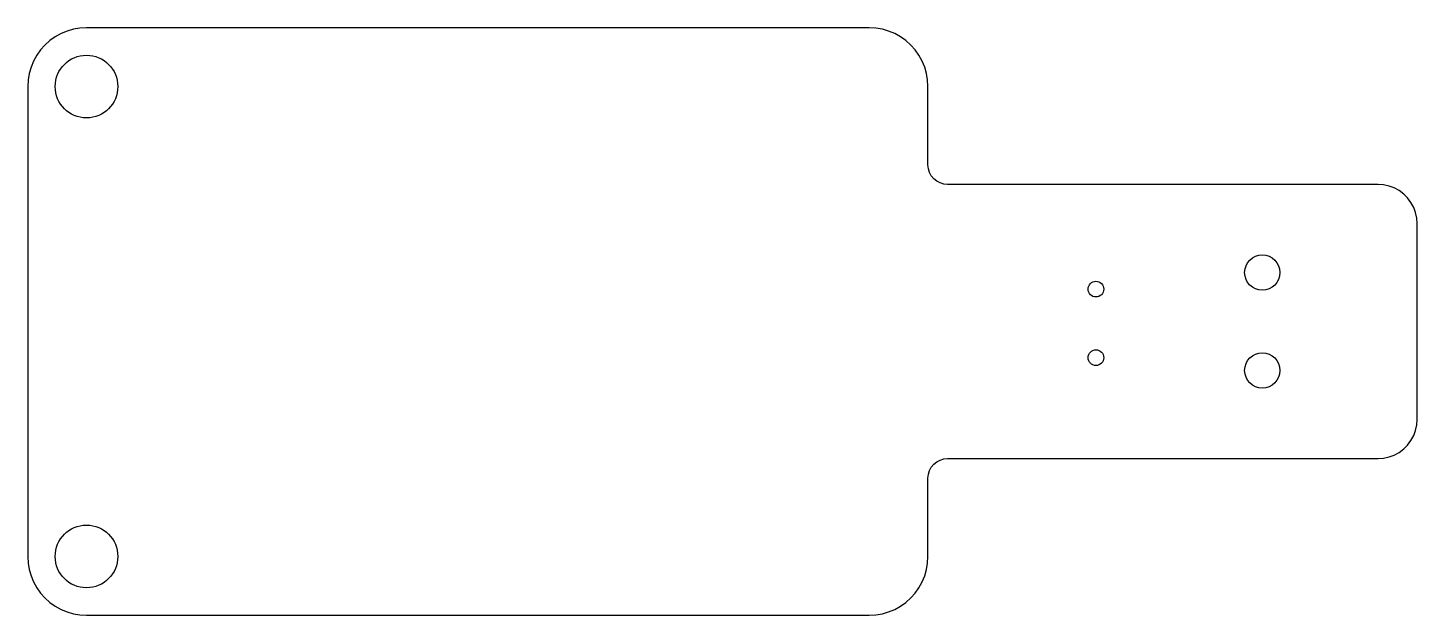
# Model space of a CAD drawing. Header units: millimetres. Extents: x -130 to -59, y 90 to 120.
import ezdxf

# ---------------------------------------------------------------- set-up
doc = ezdxf.new("R2010")
doc.units = ezdxf.units.MM
doc.layers.get('0').update_dxf_attribs({"linetype": 'CONTINUOUS'})

msp = doc.modelspace()

# ---------------------------------------------------------------- linework, layer by layer
msp.add_lwpolyline([(-127.667563, 90.075216), (-127.335893, 90.018863), (-127, 90), (-87, 90), (-86.664107, 90.018863), (-86.332437, 90.075216), (-86.009163, 90.16835), (-85.698349, 90.297093), (-85.403904, 90.459827), (-85.129531, 90.654506), (-84.87868, 90.87868), (-84.654506, 91.129531), (-84.459827, 91.403904), (-84.297093, 91.698349), (-84.16835, 92.009163), (-84.075216, 92.332437), (-84.018863, 92.664107), (-84, 93), (-84, 97), (-83.980785, 97.19509), (-83.92388, 97.382683), (-83.83147, 97.55557), (-83.707107, 97.707107), (-83.55557, 97.83147), (-83.382683, 97.92388), (-83.19509, 97.980785), (-83, 98), (-61, 98), (-60.71537, 98.020357), (-60.436535, 98.081014), (-60.16917, 98.180736), (-59.918718, 98.317493), (-59.690279, 98.488501), (-59.488501, 98.690279), (-59.317493, 98.918718), (-59.180736, 99.16917), (-59.081014, 99.436535), (-59.020357, 99.71537), (-59, 100), (-59, 110), (-59.020357, 110.28463), (-59.081014, 110.563465), (-59.180736, 110.83083), (-59.317493, 111.081282), (-59.488501, 111.309721), (-59.690279, 111.511499), (-59.918718, 111.682507), (-60.16917, 111.819264), (-60.436535, 111.918986), (-60.71537, 111.979643), (-61, 112), (-83, 112), (-83.19509, 112.019215), (-83.382683, 112.07612), (-83.55557, 112.16853), (-83.707107, 112.292893), (-83.83147, 112.44443), (-83.92388, 112.617317), (-83.980785, 112.80491), (-84, 113), (-84, 117), (-84.018863, 117.335893), (-84.075216, 117.667563), (-84.16835, 117.990837), (-84.297093, 118.301651), (-84.459827, 118.596096), (-84.654506, 118.870469), (-84.87868, 119.12132), (-85.129531, 119.345494), (-85.403904, 119.540173), (-85.698349, 119.702907), (-86.009163, 119.83165), (-86.332437, 119.924784), (-86.664107, 119.981137), (-87, 120), (-127, 120), (-127.335893, 119.981137), (-127.667563, 119.924784), (-127.990837, 119.83165), (-128.301651, 119.702907), (-128.596096, 119.540173), (-128.870469, 119.345494), (-129.12132, 119.12132), (-129.345494, 118.870469), (-129.540173, 118.596096), (-129.702907, 118.301651), (-129.83165, 117.990837), (-129.924784, 117.667563), (-129.981137, 117.335893), (-130, 117), (-130, 93), (-129.981137, 92.664107), (-129.924784, 92.332437), (-129.83165, 92.009163), (-129.702907, 91.698349), (-129.540173, 91.403904), (-129.345494, 91.129531), (-129.12132, 90.87868), (-128.870469, 90.654506), (-128.596096, 90.459827), (-128.301651, 90.297093), (-127.990837, 90.16835)], close=True)
for centre, radius in [((-127, 117), 1.6), ((-66.918036, 107.5), 0.9), ((-75.418036, 106.652651), 0.4), ((-75.418036, 103.152651), 0.4), ((-66.918036, 102.5), 0.9), ((-127, 93), 1.6)]:
    msp.add_circle(centre, radius)

doc.saveas('drawing.dxf')
